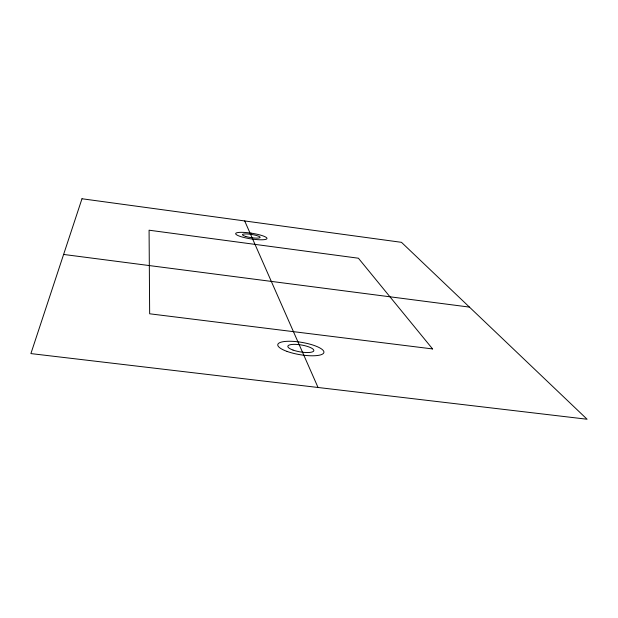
<?xml version="1.0" encoding="UTF-8"?>
<svg xmlns="http://www.w3.org/2000/svg" width="618" height="618" viewBox="0 0 618 618"><rect width="100%" height="100%" fill="white"/><g stroke="black" fill="none" stroke-linecap="round" stroke-linejoin="round"><path stroke-width="0.93" d="M63.608 254.446L469.448 307.107M244.689 220.943L318.038 387.486M81.985 198.757L30.9 353.589L587.1 419.243L401.476 242.326L81.985 198.757M432.585 348.938L149.656 313.789L149.077 230.205L358.409 258.216L432.585 348.938M251.657 233.225L247.648 232.7A15.844 2.851 8.9 0 0 235.752 234.021A15.844 2.851 8.9 0 0 250.993 238.896L255.11 239.429A15.844 2.851 8.9 0 0 266.883 238.084A15.844 2.851 8.9 0 0 251.657 233.225M287.076 351.426A23.399 6.219 9.6 0 0 323.77 352.87A23.399 6.219 9.6 0 0 291.634 341.306A23.399 6.219 9.6 0 0 287.076 351.426M245.701 236.439A8.93 1.607 8.9 0 0 260.031 237.613A8.93 1.607 8.9 0 0 248.251 234.044A8.93 1.607 8.9 0 0 245.701 236.439M292.994 350.051A13.194 3.507 9.6 0 0 313.751 350.924A13.194 3.507 9.6 0 0 295.752 344.38A13.194 3.507 9.6 0 0 292.994 350.051"/></g></svg>
